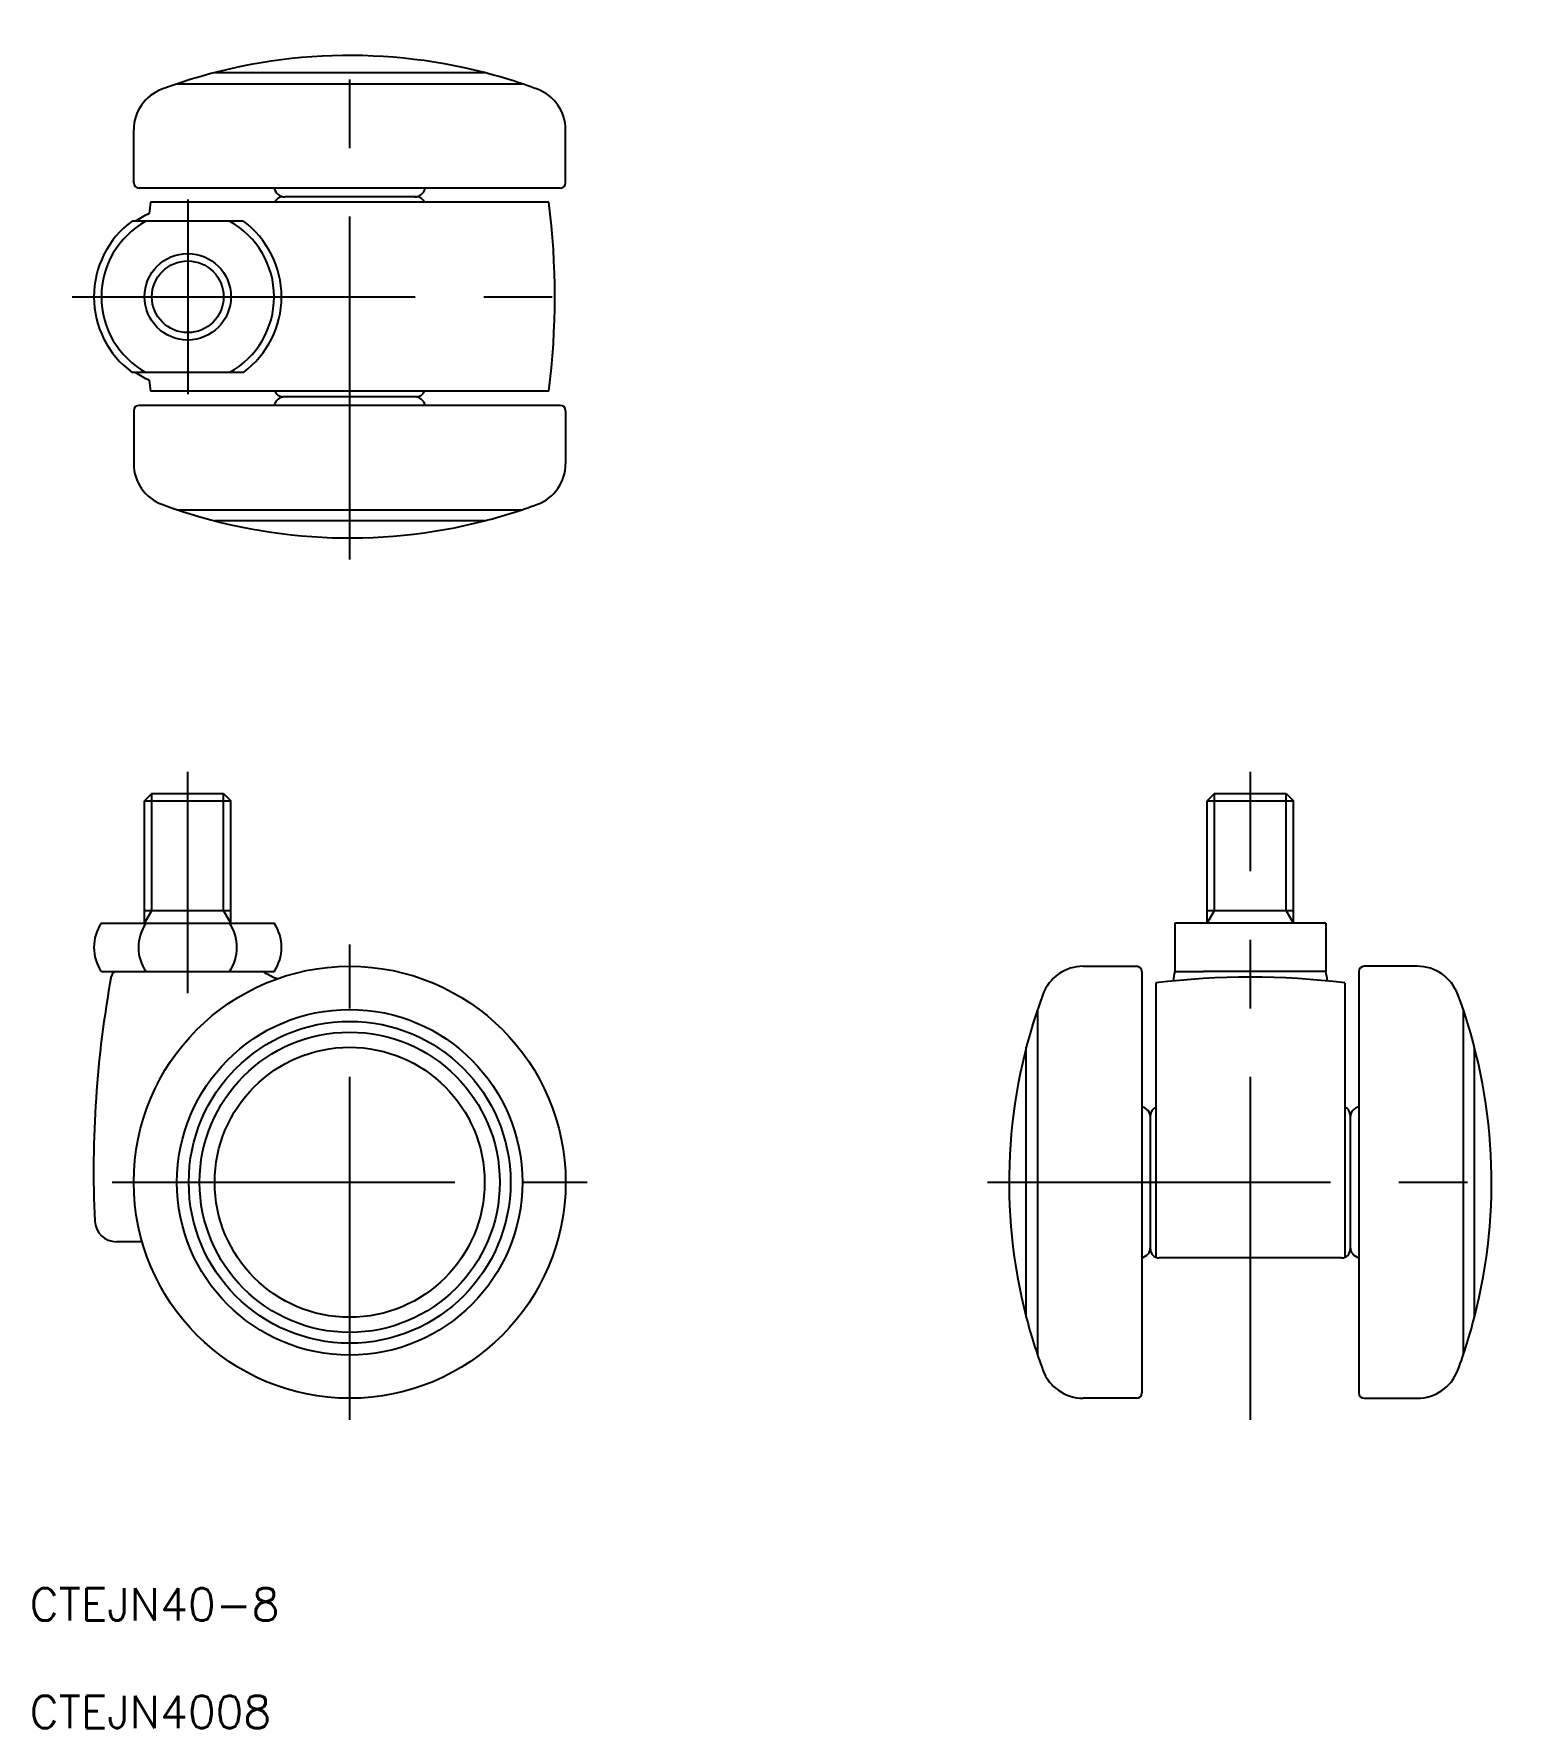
# Model space of a CAD drawing. Extents: x -29 to 108, y -51 to 106.
import ezdxf

# ---------------------------------------------------------------- set-up
doc = ezdxf.new("R2010")
doc.units = 0
doc.linetypes.add('CENTER', pattern=[50.8, 31.75, -6.35, 6.35, -6.35])
doc.layers.get('0').update_dxf_attribs({"linetype": 'CONTINUOUS'})
doc.layers.add('CENTER', color=1, linetype='CENTER')
doc.styles.get("Standard").update_dxf_attribs({"font": 'txt.shx', "height": 3, "bigfont": 'bigfont.shx'})

msp = doc.modelspace()

# ---------------------------------------------------------------- linework, layer by layer
at = {"color": 7, "linetype": 'CONTINUOUS'}
for p, q in [((12.5, 102.73), (-12.5, 102.73)), ((-16, 101.69), (16, 101.69)), ((-20, 92.53), (-20, 97.45)), ((20, 92.53), (20, 97.45)), ((19.5, 92.03), (-19.5, 92.03)), ((6.2, 91.23), (-6, 91.23)), ((18.45, 90.73), (-18.45, 90.73)), ((-9.85, 88.98), (-20.15, 88.98)), ((-9.85, 74.98), (-20.15, 74.98)), ((18.45, 73.23), (-18.45, 73.23)), ((6.2, 72.73), (-6, 72.73)), ((-20, 71.43), (-20, 66.52)), ((19.5, 71.93), (-19.5, 71.93)), ((20, 71.43), (20, 66.52)), ((-16, 62.27), (16, 62.27)), ((12.5, 61.23), (-12.5, 61.23)), ((-18.32, 36), (-19, 35.32)), ((-19, 35.32), (-11, 35.32)), ((-19, 24), (-19, 35.32)), ((-18.32, 36), (-11.68, 36)), ((-11.68, 36), (-11, 35.32)), ((-11, 24), (-11, 35.32)), ((80.1, 36), (79.42, 35.32)), ((79.42, 24), (79.42, 35.32)), ((79.42, 35.32), (87.42, 35.32)), ((80.1, 36), (86.74, 36)), ((86.74, 36), (87.42, 35.32)), ((87.42, 24), (87.42, 35.32)), ((-19, 25.17), (-11, 25.17)), ((79.42, 25.17), (87.42, 25.17)), ((-23, 24), (-7, 24)), ((90.42, 24), (76.42, 24)), ((76.42, 24), (76.42, 19.5)), ((90.42, 24), (90.42, 19.5)), ((-23, 19.5), (-7, 19.5)), ((67.95, 20), (72.87, 20)), ((73.37, 19.5), (73.37, -19.5)), ((76.42, 19.5), (79.07, 19.5)), ((90.42, 19.5), (79.07, 19.5)), ((93.47, 19.5), (93.47, -19.5)), ((98.88, 20), (93.97, 20)), ((74.67, 18.45), (74.67, -6.94)), ((92.17, 18.45), (92.17, -6.94)), ((63.71, 16), (63.71, -16)), ((103.13, 16), (103.13, -16)), ((62.67, -12.5), (62.67, 12.5)), ((104.17, -12.5), (104.17, 12.5)), ((74.17, -6.2), (74.17, 6.2)), ((92.67, 6.2), (92.67, -6.2)), ((-19.23, -5.5), (-21.61, -5.5)), ((91.87, -7), (74.97, -7)), ((72.87, -20), (67.95, -20)), ((93.97, -20), (98.88, -20))]:
    msp.add_line(p, q, dxfattribs=at)
at = {"color": 3, "linetype": 'CONTINUOUS'}
for p, q in [((-18.32, 25.17), (-18.32, 36)), ((-11.68, 25.17), (-11.68, 36)), ((80.1, 25.17), (80.1, 36)), ((86.74, 25.17), (86.74, 36)), ((-19, 24), (-18.32, 25.17)), ((-11, 24), (-11.68, 25.17)), ((79.42, 24), (80.1, 25.17)), ((87.42, 24), (86.74, 25.17))]:
    msp.add_line(p, q, dxfattribs=at)
at = {"color": 7, "linetype": 'CONTINUOUS'}
for centre, radius in [((-15, 81.98), 4), ((0, 0), 20), ((0, 0), 16), ((0, 0), 14.9), ((0, 0), 13.9), ((0, 0), 12.5)]:
    msp.add_circle(centre, radius, dxfattribs=at)
at = {"color": 3, "linetype": 'CONTINUOUS'}
msp.add_circle((-15, 81.98), 3.32, dxfattribs=at)
at = {"color": 7, "linetype": 'CONTINUOUS'}
for centre, radius, start, end in [((0, 54.32), 50, 75.5225, 110.3544), ((0, 54.32), 50, 69.6456, 75.5225), ((-16, 97.45), 4, 110.3544, 180), ((16, 97.45), 4, 0, 69.6456), ((-19.5, 92.53), 0.5, 180, 270), ((-6, 92.23), 1, 191.537, 270), ((-6.2, 90.43), 0.8, 90, 157.9757), ((6, 92.23), 1, 270, 348.463), ((6.2, 90.43), 0.8, 22.0243, 90), ((19.5, 92.53), 0.5, 270, 360), ((-15, 81.98), 8.5, 114.8633, 124.5603), ((51, 81.98), 70, 172.8192, 173.6747), ((-51, 81.98), 70, 352.8192, 7.1808), ((-15, 81.98), 8.69, 126.366, 233.634), ((-15, 81.98), 8, 118.955, 241.045), ((-15, 81.98), 8, 298.955, 61.045), ((-15, 81.98), 8.69, 306.366, 53.634), ((-15, 81.98), 8.5, 235.4397, 245.1367), ((51, 81.98), 70, 186.3253, 187.1808), ((-6, 71.73), 1, 90, 168.463), ((-6.2, 73.53), 0.8, 202.0243, 270), ((6, 71.73), 1, 11.537, 90), ((6.2, 73.53), 0.8, 270, 337.9757), ((-19.5, 71.43), 0.5, 90, 180), ((19.5, 71.43), 0.5, 0, 90), ((-16, 66.52), 4, 180, 249.6456), ((16, 66.52), 4, 290.3544, 360), ((0, 109.65), 50, 249.6456, 284.4775), ((0, 109.65), 50, 284.4775, 290.3544), ((-19.69, 21.75), 4, 145.7711, 214.2289), ((-15.56, 21.75), 4, 146.8323, 214.2289), ((-14.44, 21.75), 4, 325.7711, 34.2289), ((-10.31, 21.75), 4, 325.7711, 34.2289), ((76.28, 1.06), 100, 169.6115, 182.6658), ((-21.58, 19), 0.5, 90, 169.6115), ((-8.14, 19), 0.5, 58.5371, 90), ((-4.75, 24.54), 6, 238.5371, 251.4143), ((67.95, 16), 4, 90, 159.6456), ((72.87, 19.5), 0.5, 0, 90), ((83.42, -51), 70, 82.8192, 97.1808), ((174.7, 1.06), 100, 169.3726, 169.8777), ((-7.87, 1.06), 100, 10.1223, 10.6274), ((93.97, 19.5), 0.5, 90, 180), ((98.88, 16), 4, 20.3544, 90), ((111.08, 0), 50, 159.6456, 194.4775), ((55.76, 0), 50, 345.5225, 20.3544), ((73.17, 6), 1, 0, 78.463), ((74.97, 6.2), 0.8, 112.0243, 180), ((91.87, 6.2), 0.8, 0, 67.9757), ((93.67, 6), 1, 101.537, 180), ((-21.61, -3.5), 2, 182.6658, 270), ((73.17, -6), 1, 281.537, 360), ((74.97, -6.2), 0.8, 180, 270), ((91.87, -6.2), 0.8, 270, 360), ((93.67, -6), 1, 180, 258.463), ((111.08, 0), 50, 194.4775, 200.3544), ((55.76, 0), 50, 339.6456, 345.5225), ((67.95, -16), 4, 200.3544, 270), ((98.88, -16), 4, 270, 339.6456), ((72.87, -19.5), 0.5, 270, 0), ((93.97, -19.5), 0.5, 180, 270)]:
    msp.add_arc(centre, radius, start, end, dxfattribs=at)
at = {"layer": 'CENTER', "color": 1, "linetype": 'CENTER'}
for p, q in [((0, 57.65), (0, 106.32)), ((-15, 90.98), (-15, 72.98)), ((-25.69, 81.98), (22, 81.98)), ((-15, 17.5), (-15, 38)), ((83.42, -22), (83.42, 38)), ((0, -22), (0, 22)), ((-22, 0), (22, 0)), ((59.08, 0), (107.76, 0))]:
    msp.add_line(p, q, dxfattribs=at)

# ---------------------------------------------------------------- texts
at = {"color": 7, "linetype": 'CONTINUOUS'}
for s, p in [('CTEJN40-8', (-29.64, -40.58)), ('CTEJN4008', (-29.64, -50.53))]:
    msp.add_text(s, height=3, dxfattribs=at).set_placement(p)

doc.saveas('drawing.dxf')
